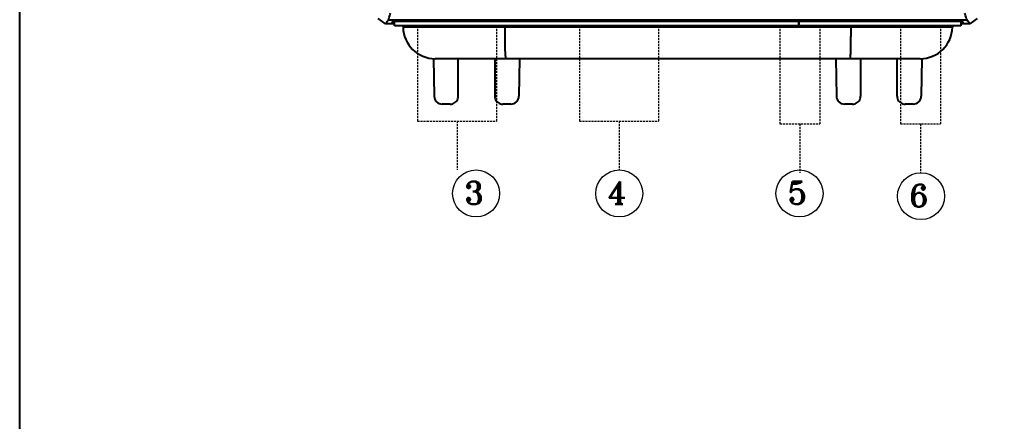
# Model space of a CAD drawing. Header units: millimetres. Extents: x 19 to 859, y 22 to 702.
# Drawn here: x 19.1 to 142.2, y 165.2 to 215.1 of the extents above; entities that cross this region are included whole.
import ezdxf

# ---------------------------------------------------------------- set-up
doc = ezdxf.new("R2010")
doc.units = ezdxf.units.MM
doc.linetypes.add('DASHED2', pattern=[0.375, 0.25, -0.125])
doc.styles.add('STYLE2', font='romant.shx')

msp = doc.modelspace()

# ---------------------------------------------------------------- linework, layer by layer
at = {"color": 7, "linetype": 'Continuous'}
for p, q in [((64.551, 214.626), (63.607, 215.297)), ((65.659, 214.626), (64.551, 214.626)), ((64.905, 215.122), (136.787, 215.122)), ((65.297, 214.626), (65.467, 214.965)), ((65.467, 214.965), (136.226, 214.965)), ((65.659, 214.376), (65.659, 214.965)), ((115.909, 214.376), (65.659, 214.376)), ((66.706, 214.376), (66.709, 214.206)), ((134.983, 214.206), (66.709, 214.206)), ((79.344, 214.206), (79.344, 214.376)), ((115.909, 214.965), (115.909, 214.376)), ((115.911, 214.376), (115.911, 214.965)), ((136.036, 214.376), (115.911, 214.376)), ((122.348, 214.206), (122.348, 214.376)), ((134.986, 214.376), (134.983, 214.206)), ((136.036, 214.965), (136.036, 214.376)), ((137.141, 214.626), (136.036, 214.626)), ((136.395, 214.626), (136.226, 214.965)), ((138.085, 215.297), (137.141, 214.626)), ((70.497, 210.3), (70.579, 205.609)), ((130.984, 210.276), (70.708, 210.276)), ((73.579, 205.626), (73.579, 210.276)), ((78.114, 210.276), (78.114, 205.626)), ((81.195, 210.276), (81.113, 205.609)), ((120.498, 210.276), (120.579, 205.609)), ((123.579, 210.276), (123.579, 205.626)), ((128.114, 205.626), (128.114, 210.276)), ((131.195, 210.3), (131.113, 205.609)), ((72.579, 204.626), (71.579, 204.626)), ((80.113, 204.626), (79.114, 204.626)), ((122.579, 204.626), (121.579, 204.626)), ((130.113, 204.626), (129.114, 204.626))]:
    msp.add_line(p, q, dxfattribs=at)
at = {"color": 1, "linetype": 'DASHED2', "lineweight": 18}
for p, q in [((68.521, 214.376), (68.521, 202.518)), ((78.331, 214.376), (78.331, 202.518)), ((88.646, 214.376), (88.646, 202.518)), ((98.456, 214.376), (98.456, 202.518)), ((113.521, 214.376), (113.521, 202.185)), ((118.521, 214.376), (118.521, 202.185)), ((128.521, 214.376), (128.521, 202.185)), ((133.521, 214.376), (133.521, 202.185)), ((73.426, 202.518), (73.426, 196.433)), ((93.551, 202.518), (93.551, 196.433)), ((116.021, 202.185), (116.021, 196.099)), ((131.021, 202.185), (131.021, 196.099))]:
    msp.add_line(p, q, dxfattribs=at)
at = {"color": 1, "linetype": 'DASHED2', "lineweight": 5}
for p, q in [((68.521, 202.518), (78.331, 202.518)), ((88.646, 202.518), (98.456, 202.518)), ((113.521, 202.185), (118.521, 202.185)), ((128.521, 202.185), (133.521, 202.185))]:
    msp.add_line(p, q, dxfattribs=at)
msp.add_lwpolyline([(19.082, 603.511), (858.998, 603.511), (858.998, 22.473), (19.082, 22.473)], close=True)
at = {"color": 0, "linetype": 'ByBlock', "lineweight": 18}
for centre in [(75.788, 193.51), (93.586, 193.51), (115.984, 193.51), (131.086, 193.177)]:
    msp.add_circle(centre, 2.922, dxfattribs=at)
at = {"color": 7, "linetype": 'Continuous'}
for centre, radius, start, end in [((70.708, 214.276), 4, 181, 270), ((130.984, 214.276), 4, 270, 359), ((71.579, 205.626), 1, 181, 270), ((80.113, 205.626), 1, 270, 359), ((121.579, 205.626), 1, 181, 270), ((130.113, 205.626), 1, 270, 359)]:
    msp.add_arc(centre, radius, start, end, dxfattribs=at)
for points, knots in [([(64.905, 215.122), (64.935, 215.211), (64.981, 215.397), (65.079, 215.67), (65.14, 215.856), (65.171, 215.95)], [0, 0, 0, 0, 0.28287466, 0.57326965, 0.86975368, 0.86975368, 0.86975368, 0.86975368]), ([(136.787, 215.122), (136.757, 215.211), (136.712, 215.397), (136.613, 215.67), (136.552, 215.856), (136.521, 215.95)], [0, 0, 0, 0, 0.28287008, 0.57326512, 0.86975369, 0.86975369, 0.86975369, 0.86975369]), ([(64.905, 215.122), (64.871, 215.074), (64.794, 214.966), (64.676, 214.801), (64.592, 214.684), (64.551, 214.626)], [0, 0, 0, 0, 0.17820854, 0.39708416, 0.60925193, 0.60925193, 0.60925193, 0.60925193]), ([(79.344, 214.206), (79.344, 213.913), (79.346, 213.343), (79.355, 212.526), (79.364, 211.788), (79.388, 211.192), (79.389, 210.697), (79.444, 210.478), (79.425, 210.276), (79.459, 210.276)], [0, 0, 0, 0, 0.8787524, 1.7109392, 2.4557807, 3.076824, 3.5437717, 3.834118, 3.9358054, 3.9358054, 3.9358054, 3.9358054]), ([(122.348, 214.206), (122.348, 213.913), (122.346, 213.343), (122.338, 212.526), (122.328, 211.788), (122.304, 211.192), (122.304, 210.697), (122.248, 210.478), (122.267, 210.276), (122.233, 210.276)], [0, 0, 0, 0, 0.8787524, 1.7109392, 2.4557807, 3.076824, 3.5437717, 3.834118, 3.9358054, 3.9358054, 3.9358054, 3.9358054]), ([(136.787, 215.122), (136.822, 215.074), (136.899, 214.966), (137.017, 214.8), (137.1, 214.684), (137.141, 214.626)], [0, 0, 0, 0, 0.17899192, 0.39786681, 0.60925193, 0.60925193, 0.60925193, 0.60925193]), ([(72.579, 204.626), (72.683, 204.626), (72.893, 204.659), (73.176, 204.804), (73.401, 205.029), (73.546, 205.312), (73.579, 205.522), (73.579, 205.626)], [0, 0, 0, 0, 0.3129412, 0.6258639, 0.9387567, 1.2516195, 1.5644638, 1.5644638, 1.5644638, 1.5644638]), ([(78.114, 205.626), (78.114, 205.522), (78.147, 205.312), (78.291, 205.029), (78.516, 204.804), (78.799, 204.659), (79.009, 204.626), (79.114, 204.626)], [0, 0, 0, 0, 0.3128443, 0.6257071, 0.9385998, 1.2515225, 1.5644638, 1.5644638, 1.5644638, 1.5644638]), ([(122.579, 204.626), (122.683, 204.626), (122.893, 204.659), (123.176, 204.804), (123.401, 205.029), (123.546, 205.312), (123.579, 205.522), (123.579, 205.626)], [0, 0, 0, 0, 0.3129412, 0.6258639, 0.9387567, 1.2516195, 1.5644638, 1.5644638, 1.5644638, 1.5644638]), ([(128.114, 205.626), (128.114, 205.522), (128.147, 205.312), (128.291, 205.029), (128.516, 204.804), (128.799, 204.659), (129.009, 204.626), (129.114, 204.626)], [0, 0, 0, 0, 0.3128443, 0.6257071, 0.9385998, 1.2515225, 1.5644638, 1.5644638, 1.5644638, 1.5644638])]:
    msp.add_open_spline(points, degree=3, knots=knots, dxfattribs=at)

# ---------------------------------------------------------------- texts
at = {"color": 0, "style": 'STYLE2'}
for s, p in [('3', (74.315, 192.165)), ('4', (92.114, 192.165)), ('5', (114.512, 192.165)), ('6', (129.614, 191.832))]:
    msp.add_text(s, height=2.815, dxfattribs=at).set_placement(p)

doc.saveas('drawing.dxf')
